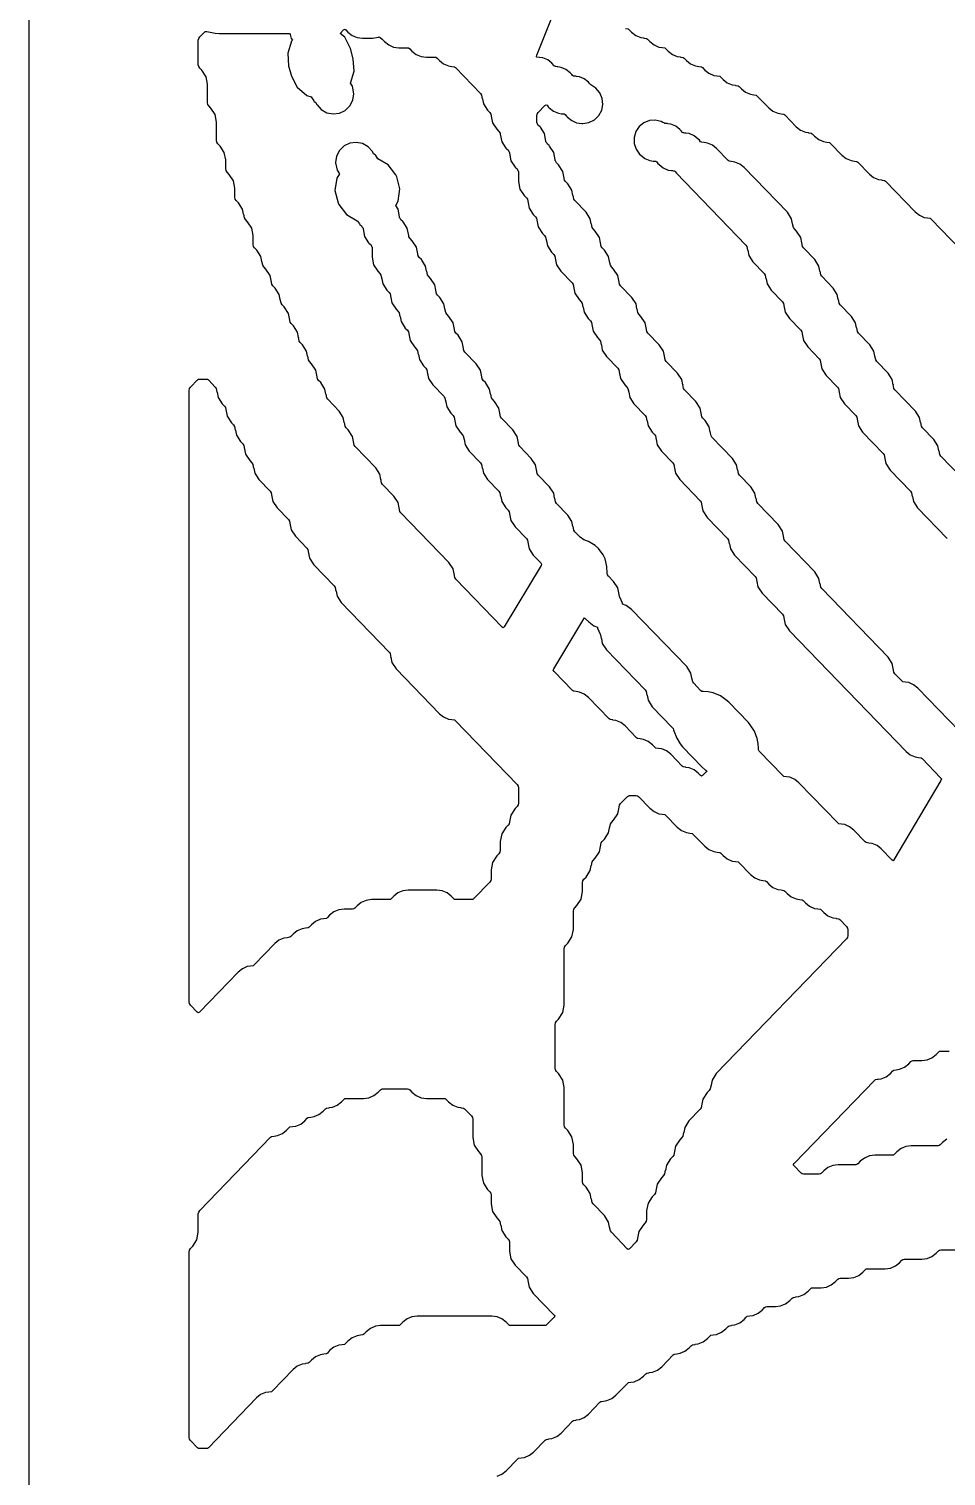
# Model space of a CAD drawing. Header units: millimetres. Extents: x 10 to 410, y 18 to 283.
# Drawn here: x 10 to 32.89, y 53.31 to 89.43 of the extents above; entities that cross this region are included whole.
import ezdxf

# ---------------------------------------------------------------- set-up
doc = ezdxf.new("R2010")
doc.units = ezdxf.units.MM
doc.layers.add('CUT', color=1, linetype='Continuous')

msp = doc.modelspace()

# ---------------------------------------------------------------- linework, layer by layer
at = {"layer": 'CUT'}
for points in [[(52.134, 21), (60.134, 21), (60.134, 24), (73.2679, 24), (73.2679, 144), (60.134, 144), (60.134, 147), (52.134, 147), (52.134, 144), (31.134, 144), (31.134, 147), (23.134, 147), (23.134, 144), (10, 144), (10, 24), (23.134, 24), (23.134, 21), (31.134, 21), (31.134, 24), (52.134, 24)], [(16.9347, 87.7709), (17.0446, 87.7349), (17.1094, 87.6352), (17.1214, 87.6228), (17.1634, 87.5916), (17.1796, 87.5547), (17.1916, 87.5362), (17.2988, 87.418), (17.4379, 87.3396), (17.5946, 87.309), (17.7529, 87.3293), (17.8968, 87.3985), (18.0115, 87.5096), (18.0854, 87.6511), (18.1108, 87.8087), (18.1108, 87.8147), (18.0744, 88.0021), (18.0249, 88.0783), (18.1211, 88.3727), (18.0972, 88.684), (18.0241, 88.9449), (17.8829, 89.2233), (17.771, 89.3192), (17.8545, 89.4057), (17.8825, 89.4266), (17.9104, 89.4057), (17.9634, 89.3508), (18.0681, 89.2682), (18.1908, 89.2161), (18.3229, 89.1983), (18.5764, 89.1983), (18.7263, 89.2213), (18.7443, 89.2301), (18.7638, 89.218), (18.8192, 89.1742), (18.8769, 89.1145), (18.9816, 89.0319), (19.1043, 88.9798), (19.2365, 88.962), (19.4739, 88.962), (19.5044, 88.9379), (19.5621, 88.8783), (19.6667, 88.7956), (19.7895, 88.7435), (19.9216, 88.7257), (20.1591, 88.7257), (20.1895, 88.7017), (20.2472, 88.642), (20.3519, 88.5593), (20.4746, 88.5072), (20.5567, 88.4962), (20.5564, 88.4939), (20.6212, 88.4852), (20.6463, 88.4654), (21.2747, 87.8152), (21.2995, 87.7771), (21.3174, 87.6851), (21.32, 87.6856), (21.3446, 87.559), (21.4486, 87.399), (21.5031, 87.3427), (21.5279, 87.3045), (21.5457, 87.2126), (21.5484, 87.2131), (21.573, 87.0865), (21.677, 86.9264), (21.7314, 86.8701), (21.7592, 86.8274), (21.7668, 86.819), (21.7649, 86.8073), (21.7649, 86.8013), (21.8014, 86.6139), (21.9054, 86.4538), (21.9174, 86.4414), (21.9594, 86.4102), (21.9756, 86.3732), (21.9876, 86.3548), (21.9952, 86.3464), (21.9933, 86.3348), (21.9933, 86.3287), (22.0297, 86.1413), (22.1338, 85.9812), (22.1458, 85.9688), (22.1878, 85.9376), (22.204, 85.9007), (22.216, 85.8822), (22.2236, 85.8738), (22.2217, 85.8622), (22.2217, 85.6199), (22.2581, 85.4325), (22.3622, 85.2724), (22.4166, 85.2161), (22.4414, 85.1779), (22.4593, 85.086), (22.4619, 85.0865), (22.4865, 84.9599), (22.5905, 84.7998), (22.645, 84.7435), (22.6698, 84.7053), (22.6876, 84.6134), (22.6903, 84.6139), (22.7149, 84.4873), (22.8189, 84.3272), (22.8733, 84.2709), (22.8981, 84.2328), (22.916, 84.1408), (22.9186, 84.1413), (22.9433, 84.0147), (23.0473, 83.8547), (23.1017, 83.7984), (23.1265, 83.7602), (23.1444, 83.6683), (23.147, 83.6688), (23.1716, 83.5422), (23.2757, 83.3821), (23.5585, 83.0895), (23.5833, 83.0513), (23.6012, 82.9594), (23.6038, 82.9599), (23.6284, 82.8333), (23.7324, 82.6732), (23.7869, 82.6169), (23.8117, 82.5788), (23.8295, 82.4868), (23.8322, 82.4873), (23.8568, 82.3607), (23.9608, 82.2006), (24.0152, 82.1443), (24.04, 82.1062), (24.0579, 82.0142), (24.0605, 82.0148), (24.0852, 81.8882), (24.1892, 81.7281), (24.2436, 81.6718), (24.2684, 81.6336), (24.2863, 81.5417), (24.2889, 81.5422), (24.3135, 81.4156), (24.4176, 81.2555), (24.7004, 80.9629), (24.7252, 80.9248), (24.7431, 80.8328), (24.7457, 80.8333), (24.7703, 80.7067), (24.8743, 80.5466), (24.9288, 80.4903), (24.9536, 80.4522), (24.9714, 80.3602), (24.9741, 80.3607), (24.9987, 80.2341), (25.1027, 80.0741), (25.3855, 79.7815), (25.4103, 79.7433), (25.4282, 79.6514), (25.4308, 79.6519), (25.4554, 79.5253), (25.5595, 79.3652), (25.6139, 79.3089), (25.6387, 79.2707), (25.6566, 79.1788), (25.6592, 79.1793), (25.6838, 79.0527), (25.7879, 78.8926), (26.0707, 78.6), (26.0955, 78.5619), (26.1133, 78.4699), (26.116, 78.4705), (26.1406, 78.3438), (26.2446, 78.1838), (26.7558, 77.6549), (26.7806, 77.6167), (26.7985, 77.5248), (26.8011, 77.5253), (26.8257, 77.3987), (26.9298, 77.2386), (27.4409, 76.7097), (27.4657, 76.6716), (27.4836, 76.5796), (27.4862, 76.5802), (27.5109, 76.4536), (27.6149, 76.2935), (28.1261, 75.7646), (28.1509, 75.7264), (28.1688, 75.6345), (28.1714, 75.635), (28.196, 75.5084), (28.3, 75.3483), (28.8112, 74.8194), (28.836, 74.7813), (28.8539, 74.6894), (28.8565, 74.6899), (28.8811, 74.5633), (28.9852, 74.4032), (31.8946, 71.393), (31.9992, 71.3104), (32.122, 71.2583), (32.204, 71.2472), (32.2037, 71.245), (32.2686, 71.2362), (32.2937, 71.2164), (32.7557, 70.7384), (32.7766, 70.7082), (32.7633, 70.674), (31.5915, 68.6882), (31.571, 68.6632), (31.5453, 68.6827), (31.2759, 68.9614), (31.1713, 69.0441), (31.0485, 69.0961), (30.9665, 69.1072), (30.9668, 69.1095), (30.9019, 69.1182), (30.8768, 69.138), (30.5908, 69.434), (30.4861, 69.5166), (30.3634, 69.5687), (30.2813, 69.5798), (30.2816, 69.582), (30.2168, 69.5908), (30.1917, 69.6106), (29.2205, 70.6154), (29.1159, 70.6981), (28.9931, 70.7502), (28.9111, 70.7612), (28.9114, 70.7635), (28.8465, 70.7722), (28.8214, 70.792), (28.2308, 71.403), (28.2091, 71.4345), (28.2114, 71.4791), (28.204, 71.5932), (28.1811, 71.719), (28.1096, 71.9005), (28.0211, 72.0379), (27.9602, 72.1147), (27.469, 72.623), (27.3943, 72.6864), (27.2599, 72.7795), (27.081, 72.8572), (26.956, 72.8843), (26.8423, 72.8956), (26.7976, 72.8949), (26.7669, 72.9177), (26.5944, 73.0962), (26.5696, 73.1343), (26.5517, 73.2263), (26.5491, 73.2257), (26.5244, 73.3524), (26.4204, 73.5124), (25.0381, 74.9426), (24.9072, 75.0398), (24.8195, 75.068), (24.817, 75.0976), (24.7516, 75.247), (24.7425, 75.2609), (24.7247, 75.3528), (24.722, 75.3523), (24.6974, 75.4789), (24.5934, 75.639), (24.4694, 75.7673), (24.4455, 75.8032), (24.4358, 75.8451), (24.4281, 76.0132), (24.3809, 76.2034), (24.3328, 76.3054), (24.2168, 76.4623), (24.133, 76.5384), (23.9658, 76.6389), (23.8505, 76.6804), (23.7566, 76.7411), (23.6254, 76.8768), (23.6006, 76.9149), (23.5828, 77.0069), (23.5801, 77.0063), (23.5555, 77.1329), (23.4515, 77.293), (23.1687, 77.5856), (23.1439, 77.6238), (23.126, 77.7157), (23.1234, 77.7152), (23.0987, 77.8418), (22.9947, 78.0019), (22.7119, 78.2945), (22.6871, 78.3326), (22.6692, 78.4246), (22.6666, 78.4241), (22.642, 78.5507), (22.538, 78.7107), (22.2552, 79.0033), (22.2304, 79.0415), (22.2125, 79.1334), (22.2099, 79.1329), (22.1852, 79.2595), (22.0812, 79.4196), (21.7984, 79.7122), (21.7736, 79.7503), (21.7557, 79.8423), (21.7531, 79.8418), (21.7285, 79.9684), (21.6244, 80.1285), (21.57, 80.1848), (21.5452, 80.2229), (21.5273, 80.3149), (21.5247, 80.3144), (21.5001, 80.441), (21.3961, 80.601), (21.3416, 80.6573), (21.3168, 80.6955), (21.299, 80.7874), (21.2963, 80.7869), (21.2717, 80.9135), (21.1677, 81.0736), (20.8849, 81.3662), (20.8601, 81.4044), (20.8422, 81.4963), (20.8396, 81.4958), (20.8149, 81.6224), (20.7109, 81.7825), (20.6565, 81.8388), (20.6317, 81.8769), (20.6138, 81.9689), (20.6112, 81.9684), (20.5866, 82.095), (20.4825, 82.2551), (20.4281, 82.3114), (20.4033, 82.3495), (20.3854, 82.4414), (20.3828, 82.4409), (20.3582, 82.5675), (20.2542, 82.7276), (20.1997, 82.7839), (20.1749, 82.8221), (20.1571, 82.914), (20.1544, 82.9135), (20.1298, 83.0401), (20.0258, 83.2002), (19.9714, 83.2565), (19.9466, 83.2947), (19.9287, 83.3866), (19.9261, 83.3861), (19.9014, 83.5127), (19.7974, 83.6728), (19.743, 83.7291), (19.7182, 83.7672), (19.7003, 83.8592), (19.6977, 83.8587), (19.673, 83.9853), (19.569, 84.1453), (19.5146, 84.2016), (19.4868, 84.2444), (19.4792, 84.2527), (19.4811, 84.2644), (19.4811, 84.2704), (19.4447, 84.4578), (19.3406, 84.6179), (19.3287, 84.6303), (19.2866, 84.6615), (19.2705, 84.6985), (19.2585, 84.7169), (19.2509, 84.7253), (19.2527, 84.737), (19.2527, 84.743), (19.2163, 84.9304), (19.1548, 85.0251), (19.2155, 85.128), (19.2592, 85.437), (19.1814, 85.7393), (19.159, 85.7859), (18.9713, 86.0354), (18.7084, 86.1906), (18.6555, 86.2719), (18.6435, 86.2843), (18.6015, 86.3155), (18.5853, 86.3525), (18.5733, 86.3709), (18.4661, 86.4892), (18.327, 86.5676), (18.1703, 86.5982), (18.012, 86.5779), (17.8681, 86.5086), (17.7534, 86.3976), (17.6796, 86.2561), (17.6541, 86.0985), (17.6541, 86.0924), (17.6905, 85.905), (17.749, 85.8151), (17.683, 85.7035), (17.6393, 85.3944), (17.7172, 85.0921), (17.7396, 85.0456), (17.9272, 84.7961), (18.196, 84.6374), (18.204, 84.6363), (18.2513, 84.5635), (18.2633, 84.5511), (18.3053, 84.5199), (18.3215, 84.483), (18.3335, 84.4645), (18.3411, 84.4561), (18.3392, 84.4445), (18.3392, 84.4384), (18.3757, 84.251), (18.4797, 84.0909), (18.4917, 84.0785), (18.5337, 84.0473), (18.5499, 84.0104), (18.5619, 83.9919), (18.5695, 83.9835), (18.5676, 83.9719), (18.5676, 83.7296), (18.604, 83.5422), (18.7081, 83.3821), (18.7625, 83.3258), (18.7873, 83.2876), (18.8052, 83.1957), (18.8078, 83.1962), (18.8324, 83.0696), (18.9365, 82.9095), (18.9909, 82.8532), (19.0157, 82.8151), (19.0336, 82.7231), (19.0362, 82.7236), (19.0608, 82.597), (19.1648, 82.4369), (19.2193, 82.3806), (19.2441, 82.3425), (19.2619, 82.2505), (19.2646, 82.251), (19.2892, 82.1244), (19.3932, 81.9644), (19.4476, 81.9081), (19.4724, 81.8699), (19.4903, 81.778), (19.4929, 81.7785), (19.5176, 81.6519), (19.6216, 81.4918), (19.676, 81.4355), (19.7008, 81.3973), (19.7187, 81.3054), (19.7213, 81.3059), (19.7459, 81.1793), (19.85, 81.0192), (19.9044, 80.9629), (19.9292, 80.9248), (19.9471, 80.8328), (19.9497, 80.8333), (19.9743, 80.7067), (20.0784, 80.5466), (20.3612, 80.254), (20.386, 80.2159), (20.4038, 80.124), (20.4065, 80.1245), (20.4311, 79.9979), (20.5351, 79.8378), (20.5895, 79.7815), (20.6143, 79.7433), (20.6322, 79.6514), (20.6348, 79.6519), (20.6595, 79.5253), (20.7635, 79.3652), (20.8179, 79.3089), (20.8427, 79.2707), (20.8606, 79.1788), (20.8632, 79.1793), (20.8878, 79.0527), (20.9919, 78.8926), (21.2747, 78.6), (21.2995, 78.5619), (21.3174, 78.4699), (21.32, 78.4705), (21.3446, 78.3438), (21.4486, 78.1838), (21.7314, 77.8912), (21.7562, 77.853), (21.7741, 77.7611), (21.7767, 77.7616), (21.8014, 77.635), (21.9054, 77.4749), (21.9598, 77.4186), (21.9846, 77.3805), (22.0025, 77.2885), (22.0051, 77.289), (22.0297, 77.1624), (22.1338, 77.0023), (22.4166, 76.7097), (22.4414, 76.6716), (22.4593, 76.5796), (22.4619, 76.5802), (22.4865, 76.4536), (22.5905, 76.2935), (22.7765, 76.1011), (22.7975, 76.0707), (22.7839, 76.0364), (21.8613, 74.502), (21.8407, 74.4772), (21.815, 74.4967), (20.6565, 75.6953), (20.6317, 75.7335), (20.6138, 75.8254), (20.6112, 75.8249), (20.5866, 75.9515), (20.4825, 76.1116), (19.2862, 77.3493), (19.2614, 77.3875), (19.2435, 77.4794), (19.2409, 77.4789), (19.2163, 77.6055), (19.1123, 77.7656), (18.8295, 78.0582), (18.8047, 78.0963), (18.7868, 78.1883), (18.7842, 78.1878), (18.7595, 78.3144), (18.6555, 78.4745), (18.1443, 79.0033), (18.1195, 79.0415), (18.1016, 79.1334), (18.099, 79.1329), (18.0744, 79.2595), (17.9704, 79.4196), (17.9159, 79.4759), (17.8911, 79.5141), (17.8733, 79.606), (17.8706, 79.6055), (17.846, 79.7321), (17.742, 79.8922), (17.4592, 80.1848), (17.4344, 80.2229), (17.4165, 80.3149), (17.4139, 80.3144), (17.3893, 80.441), (17.2852, 80.601), (17.2308, 80.6573), (17.206, 80.6955), (17.1881, 80.7874), (17.1855, 80.7869), (17.1609, 80.9135), (17.0568, 81.0736), (17.0024, 81.1299), (16.9776, 81.1681), (16.9597, 81.26), (16.9571, 81.2595), (16.9325, 81.3861), (16.8285, 81.5462), (16.774, 81.6025), (16.7492, 81.6406), (16.7314, 81.7326), (16.7287, 81.7321), (16.7041, 81.8587), (16.6001, 82.0188), (16.5457, 82.0751), (16.5209, 82.1132), (16.503, 82.2052), (16.5004, 82.2047), (16.4757, 82.3313), (16.3717, 82.4913), (16.3173, 82.5476), (16.2925, 82.5858), (16.2746, 82.6777), (16.272, 82.6772), (16.2474, 82.8038), (16.1433, 82.9639), (16.0889, 83.0202), (16.0641, 83.0584), (16.0462, 83.1503), (16.0436, 83.1498), (16.019, 83.2764), (15.9149, 83.4365), (15.8605, 83.4928), (15.8357, 83.5309), (15.8178, 83.6229), (15.8152, 83.6224), (15.7906, 83.749), (15.6866, 83.9091), (15.6321, 83.9654), (15.6073, 84.0035), (15.5987, 84.0482), (15.5987, 84.2704), (15.5622, 84.4578), (15.4582, 84.6179), (15.4038, 84.6742), (15.379, 84.7124), (15.3611, 84.8043), (15.3585, 84.8038), (15.3338, 84.9304), (15.2298, 85.0905), (15.1754, 85.1468), (15.1506, 85.1849), (15.1419, 85.2296), (15.1419, 85.4519), (15.1055, 85.6393), (15.0014, 85.7994), (14.947, 85.8557), (14.9222, 85.8938), (14.9135, 85.9385), (14.9135, 86.1607), (14.8771, 86.3481), (14.773, 86.5082), (14.7186, 86.5645), (14.6938, 86.6027), (14.6851, 86.6473), (14.6851, 87.1059), (14.6487, 87.2933), (14.5447, 87.4534), (14.4902, 87.5097), (14.4654, 87.5478), (14.4568, 87.5925), (14.4568, 88.051), (14.4203, 88.2384), (14.3163, 88.3985), (14.2619, 88.4548), (14.2371, 88.493), (14.2284, 88.5376), (14.2284, 89.1501), (14.2371, 89.1948), (14.2619, 89.2329), (14.3703, 89.3451), (14.4014, 89.3681), (14.4402, 89.367), (14.6479, 89.3256), (14.7454, 89.316), (16.4987, 89.316), (16.5084, 89.3136), (16.5192, 89.2908), (16.5493, 89.1944), (16.5807, 89.1496), (16.5564, 89.1213), (16.4595, 88.8246), (16.4834, 88.5133), (16.5565, 88.2524), (16.6977, 87.974)], [(14.455, 80.6877), (14.48, 80.6679), (14.6517, 80.4903), (14.6765, 80.4522), (14.6943, 80.3602), (14.697, 80.3607), (14.7216, 80.2341), (14.8256, 80.0741), (14.88, 80.0178), (14.9048, 79.9796), (14.9227, 79.8877), (14.9253, 79.8882), (14.95, 79.7616), (15.054, 79.6015), (15.1084, 79.5452), (15.1332, 79.507), (15.1511, 79.4151), (15.1537, 79.4156), (15.1783, 79.289), (15.2824, 79.1289), (15.3368, 79.0726), (15.3616, 79.0345), (15.3795, 78.9425), (15.3821, 78.943), (15.4067, 78.8164), (15.5108, 78.6563), (15.5652, 78.6), (15.59, 78.5619), (15.6079, 78.4699), (15.6105, 78.4705), (15.6351, 78.3438), (15.7391, 78.1838), (16.0219, 77.8912), (16.0467, 77.853), (16.0646, 77.7611), (16.0672, 77.7616), (16.0919, 77.635), (16.1959, 77.4749), (16.4787, 77.1823), (16.5035, 77.1442), (16.5214, 77.0522), (16.524, 77.0527), (16.5486, 76.9261), (16.6527, 76.766), (16.9355, 76.4735), (16.9603, 76.4353), (16.9781, 76.3434), (16.9808, 76.3439), (17.0054, 76.2173), (17.1094, 76.0572), (17.6206, 75.5283), (17.6454, 75.4902), (17.6633, 75.3982), (17.6659, 75.3987), (17.6905, 75.2721), (17.7946, 75.112), (18.9909, 73.8743), (19.0157, 73.8362), (19.0336, 73.7442), (19.0362, 73.7447), (19.0608, 73.6181), (19.1648, 73.458), (20.2472, 72.3382), (20.3519, 72.2555), (20.4746, 72.2034), (20.5567, 72.1924), (20.5564, 72.1901), (20.6212, 72.1814), (20.6463, 72.1616), (22.1882, 70.5663), (22.213, 70.5281), (22.2217, 70.4835), (22.2217, 70.1072), (22.213, 70.0626), (22.1882, 70.0244), (22.1338, 69.9681), (22.0297, 69.808), (22.0051, 69.6814), (22.0025, 69.682), (21.9846, 69.59), (21.9598, 69.5519), (21.9054, 69.4956), (21.8014, 69.3355), (21.7649, 69.1481), (21.7649, 68.9258), (21.7562, 68.8811), (21.7314, 68.843), (21.677, 68.7867), (21.573, 68.6266), (21.5365, 68.4392), (21.5365, 68.2169), (21.5279, 68.1723), (21.5031, 68.1341), (21.103, 67.7203), (21.078, 67.7005), (21.0463, 67.6962), (20.6565, 67.6962), (20.6248, 67.7005), (20.5997, 67.7203), (20.542, 67.78), (20.4374, 67.8626), (20.3147, 67.9147), (20.1825, 67.9325), (19.4648, 67.9325), (19.3327, 67.9147), (19.21, 67.8626), (19.1053, 67.78), (19.0476, 67.7203), (19.0226, 67.7005), (18.9909, 67.6962), (18.5513, 67.6962), (18.4192, 67.6784), (18.2964, 67.6264), (18.1918, 67.5437), (18.1341, 67.484), (18.109, 67.4642), (18.0774, 67.4599), (17.8662, 67.4599), (17.734, 67.4421), (17.6113, 67.3901), (17.5067, 67.3074), (17.449, 67.2477), (17.4239, 67.2279), (17.359, 67.2192), (17.3593, 67.2169), (17.2773, 67.2058), (17.1545, 67.1538), (17.0499, 67.0711), (16.9922, 67.0114), (16.9671, 66.9916), (16.9023, 66.9829), (16.9026, 66.9806), (16.8205, 66.9696), (16.6978, 66.9175), (16.5931, 66.8348), (16.5354, 66.7751), (16.5104, 66.7553), (16.4455, 66.7466), (16.4458, 66.7443), (16.3638, 66.7333), (16.241, 66.6812), (16.1364, 66.5985), (15.6219, 66.0663), (15.5969, 66.0465), (15.532, 66.0377), (15.5323, 66.0355), (15.4502, 66.0244), (15.3275, 65.9723), (15.2229, 65.8897), (14.2563, 64.8897), (14.2284, 64.8688), (14.2004, 64.8897), (14.0335, 65.0624), (14.0087, 65.1006), (14, 65.1452), (14, 80.4075), (14.0087, 80.4522), (14.0335, 80.4903), (14.2051, 80.6679), (14.2302, 80.6877), (14.2619, 80.692), (14.4233, 80.692)], [(25.4554, 72.673), (25.5595, 72.5129), (26.0609, 71.9941), (26.0817, 71.9651), (26.0931, 71.9313), (26.0976, 71.9067), (26.1692, 71.7252), (26.2576, 71.5878), (26.3185, 71.511), (26.8097, 71.0028), (26.8844, 70.9393), (26.8969, 70.9307), (26.9197, 70.9094), (26.9015, 70.884), (26.8172, 70.7968), (26.7893, 70.776), (26.7613, 70.7968), (26.7083, 70.8517), (26.6037, 70.9344), (26.4809, 70.9864), (26.3989, 70.9975), (26.3992, 70.9998), (26.3343, 71.0085), (26.3092, 71.0283), (26.0232, 71.3243), (25.9185, 71.4069), (25.7958, 71.459), (25.7137, 71.4701), (25.714, 71.4723), (25.6492, 71.4811), (25.6241, 71.5009), (25.5664, 71.5606), (25.4618, 71.6432), (25.339, 71.6953), (25.257, 71.7063), (25.2573, 71.7086), (25.1924, 71.7173), (25.1673, 71.7372), (24.8813, 72.0331), (24.7766, 72.1158), (24.6539, 72.1679), (24.5718, 72.1789), (24.5721, 72.1812), (24.5073, 72.1899), (24.4822, 72.2097), (23.9677, 72.742), (23.8631, 72.8247), (23.7404, 72.8767), (23.6583, 72.8878), (23.6586, 72.8901), (23.5938, 72.8988), (23.5687, 72.9186), (23.1086, 73.3946), (23.0876, 73.4249), (23.1013, 73.4592), (23.8487, 74.7023), (23.8693, 74.7271), (23.895, 74.7076), (23.9728, 74.6271), (24.1038, 74.5298), (24.1915, 74.5017), (24.194, 74.4721), (24.2594, 74.3226), (24.2684, 74.3087), (24.2863, 74.2168), (24.2889, 74.2173), (24.3135, 74.0907), (24.4176, 73.9306), (25.3855, 72.9292), (25.4103, 72.891), (25.4282, 72.7991), (25.4308, 72.7996)], [(24.4937, 69.4916), (24.4963, 69.491), (24.5142, 69.583), (24.539, 69.6211), (24.5934, 69.6774), (24.6974, 69.8375), (24.722, 69.9641), (24.7247, 69.9636), (24.7425, 70.0556), (24.7673, 70.0937), (24.939, 70.2713), (24.964, 70.2911), (24.9957, 70.2954), (25.1571, 70.2954), (25.1888, 70.2911), (25.2139, 70.2713), (25.5, 69.9753), (25.6046, 69.8926), (25.7273, 69.8406), (25.8094, 69.8295), (25.8091, 69.8272), (25.8739, 69.8185), (25.899, 69.7987), (26.1851, 69.5027), (26.2897, 69.4201), (26.4125, 69.368), (26.4945, 69.357), (26.4942, 69.3547), (26.5591, 69.3459), (26.5842, 69.3261), (26.8702, 69.0302), (26.9749, 68.9475), (27.0976, 68.8954), (27.1797, 68.8844), (27.1794, 68.8821), (27.2442, 68.8734), (27.2693, 68.8536), (27.327, 68.7939), (27.4316, 68.7112), (27.5544, 68.6591), (27.6364, 68.6481), (27.6361, 68.6458), (27.701, 68.6371), (27.7261, 68.6173), (28.0121, 68.3213), (28.1168, 68.2386), (28.2395, 68.1866), (28.3216, 68.1755), (28.3213, 68.1732), (28.3861, 68.1645), (28.4112, 68.1447), (28.4689, 68.085), (28.5735, 68.0023), (28.6963, 67.9503), (28.7783, 67.9392), (28.778, 67.937), (28.8429, 67.9282), (28.868, 67.9084), (28.9257, 67.8487), (29.0303, 67.7661), (29.153, 67.714), (29.2351, 67.7029), (29.2348, 67.7007), (29.2996, 67.6919), (29.3247, 67.6721), (29.3824, 67.6124), (29.487, 67.5298), (29.6098, 67.4777), (29.6919, 67.4667), (29.6915, 67.4644), (29.7564, 67.4557), (29.7815, 67.4358), (29.8392, 67.3761), (29.9438, 67.2935), (30.0666, 67.2414), (30.1486, 67.2304), (30.1483, 67.2281), (30.2132, 67.2194), (30.2382, 67.1996), (30.4099, 67.022), (30.4347, 66.9838), (30.4434, 66.9392), (30.4434, 66.7992), (30.4347, 66.7546), (30.4099, 66.7164), (27.1581, 63.3521), (27.0541, 63.192), (27.0295, 63.0654), (27.0269, 63.0659), (27.009, 62.974), (26.9842, 62.9358), (26.9298, 62.8795), (26.8257, 62.7194), (26.8011, 62.5928), (26.7985, 62.5933), (26.7806, 62.5014), (26.7558, 62.4633), (26.473, 62.1707), (26.369, 62.0106), (26.3443, 61.884), (26.3417, 61.8845), (26.3238, 61.7925), (26.299, 61.7544), (26.2446, 61.6981), (26.1406, 61.538), (26.116, 61.4114), (26.1133, 61.4119), (26.0955, 61.32), (26.0707, 61.2818), (26.0162, 61.2255), (25.9122, 61.0654), (25.8876, 60.9388), (25.885, 60.9393), (25.8671, 60.8474), (25.8423, 60.8092), (25.7879, 60.7529), (25.6838, 60.5929), (25.6592, 60.4663), (25.6566, 60.4668), (25.6387, 60.3748), (25.6139, 60.3367), (25.5595, 60.2804), (25.4554, 60.1203), (25.419, 59.9329), (25.419, 59.7106), (25.4103, 59.666), (25.3855, 59.6278), (25.3311, 59.5715), (25.2271, 59.4114), (25.2024, 59.2848), (25.1998, 59.2853), (25.1819, 59.1934), (25.1571, 59.1552), (24.9902, 58.9825), (24.9622, 58.9616), (24.9343, 58.9825), (24.539, 59.3915), (24.5142, 59.4297), (24.4963, 59.5216), (24.4937, 59.5211), (24.469, 59.6477), (24.365, 59.8078), (24.0822, 60.1004), (24.0574, 60.1385), (24.0395, 60.2305), (24.0369, 60.23), (24.0123, 60.3566), (23.9082, 60.5167), (23.8538, 60.573), (23.829, 60.6111), (23.8203, 60.6558), (23.8203, 60.878), (23.7839, 61.0654), (23.6799, 61.2255), (23.6254, 61.2818), (23.6006, 61.32), (23.592, 61.3646), (23.592, 61.5869), (23.5555, 61.7743), (23.4515, 61.9344), (23.3971, 61.9907), (23.3723, 62.0288), (23.3636, 62.0735), (23.3636, 63.0046), (23.3271, 63.192), (23.2231, 63.3521), (23.1687, 63.4084), (23.1439, 63.4465), (23.1352, 63.4912), (23.1352, 64.5763), (23.1439, 64.621), (23.1687, 64.6591), (23.2231, 64.7154), (23.3271, 64.8755), (23.3636, 65.0629), (23.3636, 66.4666), (23.3723, 66.5113), (23.3971, 66.5494), (23.4515, 66.6057), (23.5555, 66.7658), (23.592, 66.9532), (23.592, 67.4117), (23.6006, 67.4564), (23.6254, 67.4946), (23.6799, 67.5509), (23.7839, 67.7109), (23.8203, 67.8983), (23.8203, 68.1206), (23.829, 68.1653), (23.8538, 68.2034), (23.9082, 68.2597), (24.0123, 68.4198), (24.0369, 68.5464), (24.0395, 68.5459), (24.0574, 68.6378), (24.0822, 68.676), (24.1366, 68.7323), (24.2406, 68.8924), (24.2653, 69.019), (24.2679, 69.0185), (24.2858, 69.1104), (24.3106, 69.1486), (24.365, 69.2049), (24.469, 69.3649)], [(14.2371, 59.8952), (14.2619, 59.9334), (16.0321, 61.765), (16.0572, 61.7848), (16.1221, 61.7935), (16.1218, 61.7958), (16.2038, 61.8068), (16.3266, 61.8589), (16.4312, 61.9415), (16.4889, 62.0012), (16.514, 62.0211), (16.5788, 62.0298), (16.5785, 62.0321), (16.6606, 62.0431), (16.7833, 62.0952), (16.888, 62.1778), (16.9457, 62.2375), (16.9707, 62.2573), (17.0356, 62.2661), (17.0353, 62.2683), (17.1174, 62.2794), (17.2401, 62.3315), (17.3447, 62.4141), (17.4024, 62.4738), (17.4275, 62.4936), (17.4924, 62.5024), (17.4921, 62.5046), (17.5741, 62.5157), (17.6969, 62.5677), (17.8015, 62.6504), (17.8592, 62.7101), (17.8843, 62.7299), (17.9159, 62.7342), (18.3555, 62.7342), (18.4876, 62.752), (18.6104, 62.804), (18.715, 62.8867), (18.7727, 62.9464), (18.7978, 62.9662), (18.8295, 62.9705), (19.4476, 62.9705), (19.4793, 62.9662), (19.5044, 62.9464), (19.5621, 62.8867), (19.6667, 62.804), (19.7895, 62.752), (19.9216, 62.7342), (20.3612, 62.7342), (20.3928, 62.7299), (20.4179, 62.7101), (20.4756, 62.6504), (20.5802, 62.5677), (20.703, 62.5157), (20.785, 62.5046), (20.7847, 62.5024), (20.8496, 62.4936), (20.8747, 62.4738), (21.0463, 62.2962), (21.0711, 62.2581), (21.0798, 62.2134), (21.0798, 61.7549), (21.1162, 61.5675), (21.2203, 61.4074), (21.2747, 61.3511), (21.2995, 61.3129), (21.3082, 61.2683), (21.3082, 60.8097), (21.3446, 60.6223), (21.4486, 60.4622), (21.5031, 60.4059), (21.5279, 60.3678), (21.5365, 60.3231), (21.5365, 60.1009), (21.573, 59.9135), (21.677, 59.7534), (21.7314, 59.6971), (21.7562, 59.6589), (21.7741, 59.567), (21.7767, 59.5675), (21.8014, 59.4409), (21.9054, 59.2808), (21.9598, 59.2245), (21.9846, 59.1864), (21.9933, 59.1417), (21.9933, 58.9194), (22.0297, 58.732), (22.1338, 58.572), (22.4166, 58.2794), (22.4414, 58.2412), (22.4593, 58.1493), (22.4619, 58.1498), (22.4865, 58.0232), (22.5905, 57.8631), (23.1084, 57.3273), (23.128, 57.2996), (23.1084, 57.2719), (22.9301, 57.0874), (22.905, 57.0676), (22.8733, 57.0633), (22.0268, 57.0633), (21.9951, 57.0676), (21.97, 57.0874), (21.9123, 57.1471), (21.8077, 57.2297), (21.685, 57.2818), (21.5528, 57.2996), (19.6932, 57.2996), (19.5611, 57.2818), (19.4383, 57.2297), (19.3337, 57.1471), (19.276, 57.0874), (19.2509, 57.0676), (19.2193, 57.0633), (18.7797, 57.0633), (18.6476, 57.0455), (18.5248, 56.9934), (18.4202, 56.9108), (18.3625, 56.8511), (18.3374, 56.8313), (18.2726, 56.8225), (18.2729, 56.8203), (18.1908, 56.8092), (18.0681, 56.7572), (17.9634, 56.6745), (17.9057, 56.6148), (17.8807, 56.595), (17.8158, 56.5863), (17.8161, 56.584), (17.734, 56.5729), (17.6113, 56.5209), (17.5067, 56.4382), (17.449, 56.3785), (17.4239, 56.3587), (17.359, 56.35), (17.3593, 56.3477), (17.2773, 56.3367), (17.1545, 56.2846), (17.0499, 56.2019), (16.9922, 56.1422), (16.9671, 56.1224), (16.9023, 56.1137), (16.9026, 56.1114), (16.8205, 56.1004), (16.6978, 56.0483), (16.5931, 55.9656), (16.0787, 55.4334), (16.0536, 55.4135), (15.9888, 55.4048), (15.9891, 55.4025), (15.907, 55.3915), (15.7843, 55.3394), (15.6796, 55.2568), (14.48, 54.0156), (14.455, 53.9958), (14.4233, 53.9916), (14.2619, 53.9916), (14.2302, 53.9958), (14.2051, 54.0156), (14.0335, 54.1932), (14.0087, 54.2314), (14, 54.276), (14, 58.9054), (14.0087, 58.9501), (14.0335, 58.9882), (14.0879, 59.0445), (14.1919, 59.2046), (14.2284, 59.392), (14.2284, 59.8506)]]:
    msp.add_lwpolyline(points, close=True, dxfattribs=at)
for points in [[(33.7346, 71.3796), (32.1894, 72.9783), (32.0848, 73.061), (31.9621, 73.113), (31.88, 73.1241), (31.8803, 73.1263), (31.8154, 73.1351), (31.7904, 73.1549), (31.6187, 73.3325), (31.5939, 73.3706), (31.5761, 73.4625), (31.5734, 73.462), (31.5488, 73.5886), (31.4448, 73.7487), (29.7917, 75.459), (29.7669, 75.4972), (29.749, 75.5891), (29.7464, 75.5886), (29.7218, 75.7152), (29.6177, 75.8753), (28.8782, 76.6405), (28.8534, 76.6786), (28.8355, 76.7706), (28.8329, 76.7701), (28.8082, 76.8967), (28.7042, 77.0567), (28.193, 77.5856), (28.1682, 77.6238), (28.1504, 77.7157), (28.1477, 77.7152), (28.1231, 77.8418), (28.0191, 78.0019), (27.7363, 78.2945), (27.7115, 78.3326), (27.6936, 78.4246), (27.691, 78.4241), (27.6663, 78.5507), (27.5623, 78.7107), (27.0511, 79.2396), (27.0263, 79.2778), (27.0085, 79.3697), (27.0058, 79.3692), (26.9812, 79.4958), (26.8772, 79.6559), (26.8228, 79.7122), (26.798, 79.7503), (26.7801, 79.8423), (26.7775, 79.8418), (26.7528, 79.9684), (26.6488, 80.1285), (26.366, 80.4211), (26.3412, 80.4592), (26.3233, 80.5512), (26.3207, 80.5506), (26.2961, 80.6772), (26.192, 80.8373), (25.9092, 81.1299), (25.8844, 81.1681), (25.8666, 81.26), (25.8639, 81.2595), (25.8393, 81.3861), (25.7353, 81.5462), (25.4525, 81.8388), (25.4277, 81.8769), (25.4098, 81.9689), (25.4072, 81.9684), (25.3825, 82.095), (25.2785, 82.2551), (25.2241, 82.3114), (25.1993, 82.3495), (25.1814, 82.4414), (25.1788, 82.4409), (25.1542, 82.5675), (25.0501, 82.7276), (24.7673, 83.0202), (24.7425, 83.0584), (24.7247, 83.1503), (24.722, 83.1498), (24.6974, 83.2764), (24.5934, 83.4365), (24.539, 83.4928), (24.5142, 83.5309), (24.4963, 83.6229), (24.4937, 83.6224), (24.469, 83.749), (24.365, 83.9091), (24.3106, 83.9654), (24.2858, 84.0035), (24.2679, 84.0955), (24.2653, 84.0949), (24.2406, 84.2216), (24.1366, 84.3816), (24.0822, 84.4379), (24.0574, 84.4761), (24.0395, 84.568), (24.0369, 84.5675), (24.0123, 84.6941), (23.9082, 84.8542), (23.6254, 85.1468), (23.6006, 85.1849), (23.5828, 85.2769), (23.5801, 85.2764), (23.5555, 85.403), (23.4515, 85.5631), (23.3971, 85.6194), (23.3723, 85.6575), (23.3544, 85.7495), (23.3518, 85.749), (23.3271, 85.8756), (23.2231, 86.0356), (23.1687, 86.0919), (23.1409, 86.1346), (23.1333, 86.143), (23.1352, 86.1547), (23.1352, 86.1607), (23.0987, 86.3481), (22.9947, 86.5082), (22.9827, 86.5206), (22.9407, 86.5518), (22.9245, 86.5888), (22.9125, 86.6072), (22.9049, 86.6156), (22.9068, 86.6273), (22.9068, 86.6333), (22.8704, 86.8207), (22.7663, 86.9808), (22.7543, 86.9932), (22.7123, 87.0244), (22.6962, 87.0614), (22.6842, 87.0798), (22.6766, 87.0882), (22.6784, 87.0998), (22.6784, 87.2598), (22.6871, 87.3045), (22.7119, 87.3427), (22.8789, 87.5154), (22.909, 87.5379), (22.9098, 87.5379), (22.9343, 87.5253), (22.9595, 87.4897), (22.9878, 87.4605), (23.0924, 87.3779), (23.2152, 87.3258), (23.2972, 87.3148), (23.2969, 87.3125), (23.3099, 87.3107), (23.3243, 87.3111), (23.3473, 87.308), (23.3624, 87.308), (23.3837, 87.2946), (23.3885, 87.2926), (23.4163, 87.2535), (23.4445, 87.2242), (23.5492, 87.1416), (23.6719, 87.0895), (23.8041, 87.0717), (23.8292, 87.0717), (23.9791, 87.0947), (24.1152, 87.1616), (24.225, 87.2662), (24.2984, 87.3989), (24.3286, 87.5476), (24.3129, 87.6984), (24.2526, 87.8376), (24.1535, 87.9523), (24.0244, 88.032), (24.0238, 88.0323), (23.996, 88.0714), (23.9677, 88.1007), (23.8631, 88.1833), (23.7404, 88.2354), (23.6583, 88.2464), (23.6586, 88.2487), (23.6457, 88.2504), (23.6313, 88.2501), (23.6082, 88.2532), (23.5931, 88.2532), (23.5718, 88.2666), (23.571, 88.2669), (23.5521, 88.2944), (23.511, 88.3369), (23.4064, 88.4196), (23.2836, 88.4717), (23.2016, 88.4827), (23.2019, 88.485), (23.1971, 88.4856), (23.1831, 88.4852), (23.1515, 88.4895), (23.1424, 88.4895), (23.1119, 88.5135), (23.0542, 88.5732), (22.9496, 88.6559), (22.8269, 88.708), (22.7448, 88.719), (22.7451, 88.7213), (22.6802, 88.73), (22.674, 88.7349), (22.6675, 88.7439), (22.6754, 88.7763), (23.2137, 90.109)], [(24.8956, 89.4391), (24.9604, 89.4303), (24.9855, 89.4105), (25.0432, 89.3508), (25.1478, 89.2682), (25.2706, 89.2161), (25.3526, 89.2051), (25.3523, 89.2028), (25.4172, 89.1941), (25.4423, 89.1742), (25.5, 89.1145), (25.6046, 89.0319), (25.7273, 88.9798), (25.8094, 88.9688), (25.8091, 88.9665), (25.8739, 88.9578), (25.899, 88.9379), (25.9567, 88.8783), (26.0614, 88.7956), (26.1841, 88.7435), (26.2662, 88.7325), (26.2658, 88.7302), (26.3307, 88.7215), (26.3558, 88.7017), (26.4135, 88.642), (26.5181, 88.5593), (26.6409, 88.5072), (26.7229, 88.4962), (26.7226, 88.4939), (26.7875, 88.4852), (26.8125, 88.4654), (26.8702, 88.4057), (26.9749, 88.323), (27.0976, 88.2709), (27.1797, 88.2599), (27.1794, 88.2576), (27.2442, 88.2489), (27.2693, 88.2291), (27.327, 88.1694), (27.4316, 88.0867), (27.5544, 88.0347), (27.6364, 88.0236), (27.6361, 88.0213), (27.701, 88.0126), (27.7261, 87.9928), (27.7838, 87.9331), (27.8884, 87.8504), (28.0111, 87.7984), (28.0932, 87.7873), (28.0929, 87.7851), (28.1577, 87.7763), (28.1828, 87.7565), (28.4689, 87.4605), (28.5735, 87.3779), (28.6963, 87.3258), (28.7783, 87.3148), (28.778, 87.3125), (28.8429, 87.3038), (28.868, 87.2839), (29.154, 86.988), (29.2587, 86.9053), (29.3814, 86.8532), (29.4635, 86.8422), (29.4632, 86.8399), (29.528, 86.8312), (29.5531, 86.8114), (29.6108, 86.7517), (29.7154, 86.669), (29.8382, 86.6169), (29.9202, 86.6059), (29.9199, 86.6036), (29.9848, 86.5949), (30.0099, 86.5751), (30.2959, 86.2791), (30.4006, 86.1964), (30.5233, 86.1444), (30.6054, 86.1333), (30.6051, 86.131), (30.6699, 86.1223), (30.695, 86.1025), (30.9811, 85.8065), (31.0857, 85.7239), (31.2085, 85.6718), (31.2905, 85.6607), (31.2902, 85.6585), (31.3551, 85.6497), (31.3801, 85.6299), (32.123, 84.8614), (32.2276, 84.7787), (32.3504, 84.7266), (32.4324, 84.7156), (32.4321, 84.7133), (32.497, 84.7046), (32.522, 84.6848), (34.9775, 82.1443)], [(33.7286, 77.7656), (32.7606, 78.7671), (32.7358, 78.8052), (32.718, 78.8971), (32.7153, 78.8966), (32.6907, 79.0232), (32.5867, 79.1833), (32.3039, 79.4759), (32.2791, 79.5141), (32.2612, 79.606), (32.2586, 79.6055), (32.2339, 79.7321), (32.1299, 79.8922), (31.6187, 80.4211), (31.5939, 80.4592), (31.5761, 80.5512), (31.5734, 80.5506), (31.5488, 80.6772), (31.4448, 80.8373), (31.162, 81.1299), (31.1372, 81.1681), (31.1193, 81.26), (31.1167, 81.2595), (31.092, 81.3861), (30.988, 81.5462), (30.7052, 81.8388), (30.6804, 81.8769), (30.6625, 81.9689), (30.6599, 81.9684), (30.6353, 82.095), (30.5313, 82.2551), (30.2485, 82.5476), (30.2237, 82.5858), (30.2058, 82.6777), (30.2032, 82.6772), (30.1785, 82.8038), (30.0745, 82.9639), (29.7917, 83.2565), (29.7669, 83.2947), (29.749, 83.3866), (29.7464, 83.3861), (29.7218, 83.5127), (29.6177, 83.6728), (29.3349, 83.9654), (29.3101, 84.0035), (29.2923, 84.0955), (29.2896, 84.0949), (29.265, 84.2216), (29.161, 84.3816), (29.1066, 84.4379), (29.0818, 84.4761), (29.0639, 84.568), (29.0613, 84.5675), (29.0366, 84.6941), (28.9326, 84.8542), (27.8502, 85.9741), (27.7456, 86.0567), (27.6228, 86.1088), (27.5408, 86.1198), (27.5411, 86.1221), (27.4762, 86.1308), (27.4511, 86.1507), (27.1651, 86.4466), (27.0604, 86.5293), (26.9377, 86.5814), (26.8556, 86.5924), (26.8559, 86.5947), (26.7905, 86.6035), (26.7644, 86.6146), (26.7365, 86.6537), (26.7083, 86.6829), (26.6037, 86.7656), (26.4809, 86.8177), (26.3989, 86.8287), (26.3992, 86.831), (26.3862, 86.8327), (26.3718, 86.8323), (26.3488, 86.8354), (26.3337, 86.8354), (26.3123, 86.8488), (26.3076, 86.8509), (26.2798, 86.89), (26.2515, 86.9192), (26.1469, 87.0019), (26.0242, 87.054), (25.9421, 87.065), (25.9424, 87.0673), (25.9295, 87.069), (25.9151, 87.0686), (25.892, 87.0717), (25.8769, 87.0717), (25.8556, 87.0851), (25.8257, 87.0978), (25.7827, 87.1223), (25.6364, 87.1547), (25.4871, 87.1422), (25.3482, 87.0861), (25.2321, 86.9913), (25.1494, 86.8664), (25.1073, 86.7226), (25.1098, 86.5728), (25.1565, 86.4304), (25.2433, 86.3083), (25.2716, 86.2791), (25.3762, 86.1964), (25.499, 86.1444), (25.581, 86.1333), (25.5807, 86.131), (25.5937, 86.1293), (25.6081, 86.1297), (25.6311, 86.1266), (25.6462, 86.1266), (25.6675, 86.1132), (25.6723, 86.1112), (25.7001, 86.072), (25.7283, 86.0428), (25.833, 85.9601), (25.9557, 85.9081), (26.0378, 85.897), (26.0375, 85.8948), (26.0504, 85.893), (26.0648, 85.8934), (26.0879, 85.8903), (26.103, 85.8903), (26.1243, 85.8769), (26.129, 85.8749), (26.1569, 85.8357), (27.8977, 84.0346), (27.9225, 83.9965), (27.9404, 83.9045), (27.943, 83.9051), (27.9676, 83.7784), (28.0717, 83.6184), (28.3545, 83.3258), (28.3793, 83.2876), (28.3971, 83.1957), (28.3998, 83.1962), (28.4244, 83.0696), (28.5284, 82.9095), (28.8112, 82.6169), (28.836, 82.5788), (28.8539, 82.4868), (28.8565, 82.4873), (28.8811, 82.3607), (28.9852, 82.2006), (29.268, 81.9081), (29.2928, 81.8699), (29.3107, 81.778), (29.3133, 81.7785), (29.3379, 81.6519), (29.4419, 81.4918), (29.7247, 81.1992), (29.7495, 81.161), (29.7674, 81.0691), (29.77, 81.0696), (29.7947, 80.943), (29.8987, 80.7829), (30.1815, 80.4903), (30.2063, 80.4522), (30.2242, 80.3602), (30.2268, 80.3607), (30.2514, 80.2341), (30.3555, 80.0741), (30.6383, 79.7815), (30.6631, 79.7433), (30.6809, 79.6514), (30.6836, 79.6519), (30.7082, 79.5253), (30.8122, 79.3652), (31.3234, 78.8363), (31.3482, 78.7982), (31.3661, 78.7062), (31.3687, 78.7067), (31.3933, 78.5801), (31.4974, 78.4201), (32.0085, 77.8912), (32.0333, 77.853), (32.0512, 77.7611), (32.0538, 77.7616), (32.0785, 77.635), (32.1825, 77.4749), (32.9221, 76.7097)], [(32.9127, 61.7192), (32.8081, 61.6365), (32.7504, 61.5768), (32.7253, 61.557), (32.6937, 61.5527), (32.0257, 61.5527), (31.8936, 61.535), (31.7708, 61.4829), (31.6662, 61.4002), (31.6085, 61.3405), (31.5834, 61.3207), (31.5518, 61.3165), (31.1122, 61.3165), (30.9801, 61.2987), (30.8573, 61.2466), (30.7527, 61.1639), (30.695, 61.1042), (30.6699, 61.0844), (30.6383, 61.0802), (30.1987, 61.0802), (30.0666, 61.0624), (29.9438, 61.0103), (29.8392, 60.9277), (29.7815, 60.868), (29.7564, 60.8481), (29.7247, 60.8439), (29.3349, 60.8439), (29.3033, 60.8481), (29.2782, 60.868), (29.0998, 61.0525), (29.0803, 61.0802), (29.0998, 61.1078), (31.1052, 63.1827), (31.1303, 63.2025), (31.1952, 63.2112), (31.1949, 63.2135), (31.2769, 63.2245), (31.3997, 63.2766), (31.5043, 63.3593), (31.562, 63.419), (31.5871, 63.4388), (31.6519, 63.4475), (31.6516, 63.4498), (31.7337, 63.4608), (31.8564, 63.5129), (31.961, 63.5956), (32.0187, 63.6552), (32.0438, 63.6751), (32.0755, 63.6793), (32.2867, 63.6793), (32.4188, 63.6971), (32.5416, 63.7492), (32.6462, 63.8318), (32.7039, 63.8915), (32.729, 63.9114), (32.7606, 63.9156), (32.9718, 63.9156)], [(21.685, 53.3005), (21.8077, 53.3526), (21.9123, 53.4352), (22.1984, 53.7312), (22.2235, 53.751), (22.2883, 53.7597), (22.288, 53.762), (22.3701, 53.7731), (22.4928, 53.8251), (22.5975, 53.9078), (22.8835, 54.2038), (22.9086, 54.2236), (22.9735, 54.2323), (22.9732, 54.2346), (23.0552, 54.2456), (23.178, 54.2977), (23.2826, 54.3804), (23.5687, 54.6763), (23.5938, 54.6962), (23.6586, 54.7049), (23.6583, 54.7072), (23.7404, 54.7182), (23.8631, 54.7703), (23.9677, 54.8529), (24.2538, 55.1489), (24.2789, 55.1687), (24.3438, 55.1775), (24.3435, 55.1797), (24.4255, 55.1908), (24.5483, 55.2428), (24.6529, 55.3255), (24.939, 55.6215), (24.964, 55.6413), (25.0289, 55.65), (25.0286, 55.6523), (25.1107, 55.6633), (25.2334, 55.7154), (25.338, 55.7981), (25.3957, 55.8578), (25.4208, 55.8776), (25.4857, 55.8863), (25.4854, 55.8886), (25.5674, 55.8996), (25.6902, 55.9517), (25.7948, 56.0344), (26.0809, 56.3304), (26.1059, 56.3502), (26.1708, 56.3589), (26.1705, 56.3612), (26.2526, 56.3722), (26.3753, 56.4243), (26.4799, 56.5069), (26.5376, 56.5666), (26.5627, 56.5865), (26.6276, 56.5952), (26.6273, 56.5975), (26.7093, 56.6085), (26.8321, 56.6606), (26.9367, 56.7432), (26.9944, 56.8029), (27.0195, 56.8227), (27.0843, 56.8315), (27.084, 56.8337), (27.1661, 56.8448), (27.2888, 56.8969), (27.3934, 56.9795), (27.4511, 57.0392), (27.4762, 57.059), (27.5411, 57.0678), (27.5408, 57.07), (27.6228, 57.0811), (27.7456, 57.1331), (27.8502, 57.2158), (27.9079, 57.2755), (27.933, 57.2953), (27.9978, 57.304), (27.9975, 57.3063), (28.0796, 57.3174), (28.2023, 57.3694), (28.307, 57.4521), (28.3647, 57.5118), (28.3897, 57.5316), (28.4214, 57.5359), (28.6326, 57.5359), (28.7647, 57.5536), (28.8875, 57.6057), (28.9921, 57.6884), (29.0498, 57.7481), (29.0749, 57.7679), (29.1397, 57.7766), (29.1394, 57.7789), (29.2215, 57.7899), (29.3442, 57.842), (29.4489, 57.9247), (29.5066, 57.9844), (29.5316, 58.0042), (29.5633, 58.0084), (29.7745, 58.0084), (29.9066, 58.0262), (30.0294, 58.0783), (30.134, 58.161), (30.1917, 58.2206), (30.2168, 58.2405), (30.2485, 58.2447), (30.4596, 58.2447), (30.5918, 58.2625), (30.7145, 58.3146), (30.8191, 58.3972), (30.8768, 58.4569), (30.9019, 58.4768), (30.9336, 58.481), (31.3731, 58.481), (31.5053, 58.4988), (31.628, 58.5509), (31.7327, 58.6335), (31.7904, 58.6932), (31.8154, 58.713), (31.8471, 58.7173), (32.2867, 58.7173), (32.4188, 58.7351), (32.5416, 58.7872), (32.6462, 58.8698), (32.7039, 58.9295), (32.729, 58.9493), (32.7606, 58.9536), (33.8853, 58.9536)]]:
    msp.add_lwpolyline(points, dxfattribs=at)

doc.saveas('drawing.dxf')
